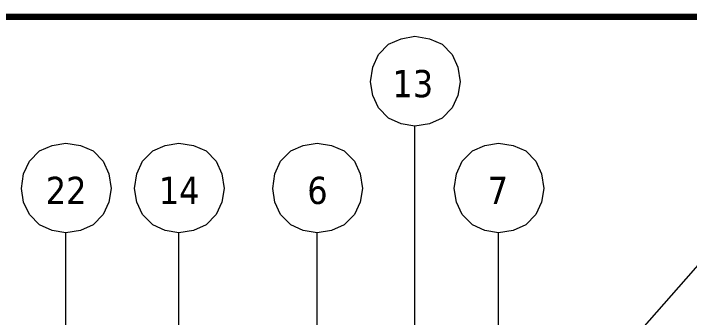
# Model space of a CAD drawing. Header units: millimetres. Extents: x 183355 to 194386, y -190559 to -183233.
# Drawn here: x 185948 to 186867, y -183888 to -183475 of the extents above; entities that cross this region are included whole.
import ezdxf

# ---------------------------------------------------------------- set-up
doc = ezdxf.new("R2010")
doc.units = ezdxf.units.MM
doc.header["$LTSCALE"] = 13
doc.layers.add('1', color=4, linetype='Continuous')
doc.layers.add('铁心', color=3, linetype='Continuous', lineweight=0)
doc.styles.add('Tahoma$001', font='tahoma.ttf', dxfattribs={"height": 2.159784})

msp = doc.modelspace()

# ---------------------------------------------------------------- linework, layer by layer
at = {"layer": '1', "const_width": 8.634}
msp.add_lwpolyline([(183995.863, -190287.936), (193468.183, -190287.936), (193468.183, -183479.706), (183995.863, -183479.706), (183995.863, -190287.936)], dxfattribs=at)
at = {"layer": '铁心'}
for points in [[(186433.363, -183568.011), (186436.375, -183548.133), (186444.206, -183530.965), (186458.061, -183517.111), (186474.927, -183509.581), (186493.601, -183506.268), (186513.479, -183509.581), (186530.647, -183517.111), (186544.502, -183530.965), (186552.031, -183548.133), (186555.344, -183568.011), (186552.031, -183586.685), (186544.502, -183603.552), (186530.647, -183617.406), (186513.479, -183625.237), (186493.601, -183628.249), (186474.927, -183625.237), (186458.061, -183617.406), (186444.206, -183603.552), (186436.375, -183586.685)], [(185959.006, -183713.089), (185962.018, -183693.21), (185969.849, -183676.042), (185983.704, -183662.188), (186000.57, -183654.658), (186019.244, -183651.345), (186039.122, -183654.658), (186056.29, -183662.188), (186070.144, -183676.042), (186077.674, -183693.21), (186080.987, -183713.089), (186077.674, -183731.762), (186070.144, -183748.629), (186056.29, -183762.483), (186039.122, -183770.314), (186019.244, -183773.326), (186000.57, -183770.314), (185983.704, -183762.483), (185969.849, -183748.629), (185962.018, -183731.762)], [(186112.712, -183713.089), (186115.724, -183693.21), (186123.555, -183676.042), (186137.41, -183662.188), (186154.276, -183654.658), (186172.95, -183651.345), (186192.828, -183654.658), (186209.996, -183662.188), (186223.85, -183676.042), (186231.38, -183693.21), (186234.693, -183713.089), (186231.38, -183731.762), (186223.85, -183748.629), (186209.996, -183762.483), (186192.828, -183770.314), (186172.95, -183773.326), (186154.276, -183770.314), (186137.41, -183762.483), (186123.555, -183748.629), (186115.724, -183731.762)], [(186300.468, -183713.089), (186303.48, -183693.21), (186311.311, -183676.042), (186325.166, -183662.188), (186342.032, -183654.658), (186360.706, -183651.345), (186380.584, -183654.658), (186397.752, -183662.188), (186411.607, -183676.042), (186419.136, -183693.21), (186422.449, -183713.089), (186419.136, -183731.762), (186411.607, -183748.629), (186397.752, -183762.483), (186380.584, -183770.314), (186360.706, -183773.326), (186342.032, -183770.314), (186325.166, -183762.483), (186311.311, -183748.629), (186303.48, -183731.762)], [(186547.131, -183713.089), (186550.143, -183693.21), (186557.973, -183676.042), (186571.828, -183662.188), (186588.695, -183654.658), (186607.368, -183651.345), (186627.247, -183654.658), (186644.414, -183662.188), (186658.269, -183676.042), (186665.799, -183693.21), (186669.112, -183713.089), (186665.799, -183731.762), (186658.269, -183748.629), (186644.414, -183762.483), (186627.247, -183770.314), (186607.368, -183773.326), (186588.695, -183770.314), (186571.828, -183762.483), (186557.973, -183748.629), (186550.143, -183731.762)]]:
    msp.add_lwpolyline(points, close=True, dxfattribs=at)
for points in [[(186493.601, -184056.86), (186493.601, -183628.249)], [(186507.257, -184239.375), (186945.274, -183741.726), (186938.697, -183724.309), (186937.045, -183705.787), (186941.966, -183686.6), (186952.808, -183671.646), (186968.517, -183659.099), (186986.195, -183652.37), (187004.566, -183650.458), (187023.643, -183655.79), (187038.858, -183666.481), (187050.652, -183680.886), (187058.134, -183699.868), (187059.785, -183718.391), (187054.714, -183737.316), (187044.023, -183752.531), (187029.357, -183764.477), (187010.636, -183771.807), (186992.113, -183773.459), (186973.188, -183768.388), (186957.973, -183757.696), (186945.274, -183741.726)], [(186019.244, -184162.415), (186019.244, -183773.326), (186019.244, -183773.326)], [(186172.95, -184047.76), (186172.95, -183773.326), (186172.95, -183773.326)], [(186360.706, -184047.76), (186360.706, -183773.326), (186360.706, -183773.326)], [(186607.368, -184047.76), (186607.368, -183773.326), (186607.368, -183773.326)]]:
    msp.add_lwpolyline(points, dxfattribs=at)

# ---------------------------------------------------------------- texts
at = {"layer": '铁心', "style": 'Tahoma$001'}
for s, height, p in [('13', 36.9515, (186463.091, -183589.095)), ('22', 36.9515, (185991.956, -183734.172)), ('14', 36.9515, (186145.662, -183734.172)), ('6', 36.952, (186347.423, -183734.172)), ('7', 36.952, (186592.689, -183734.172))]:
    msp.add_text(s, height=height, dxfattribs=at).set_placement(p)

doc.saveas('drawing.dxf')
